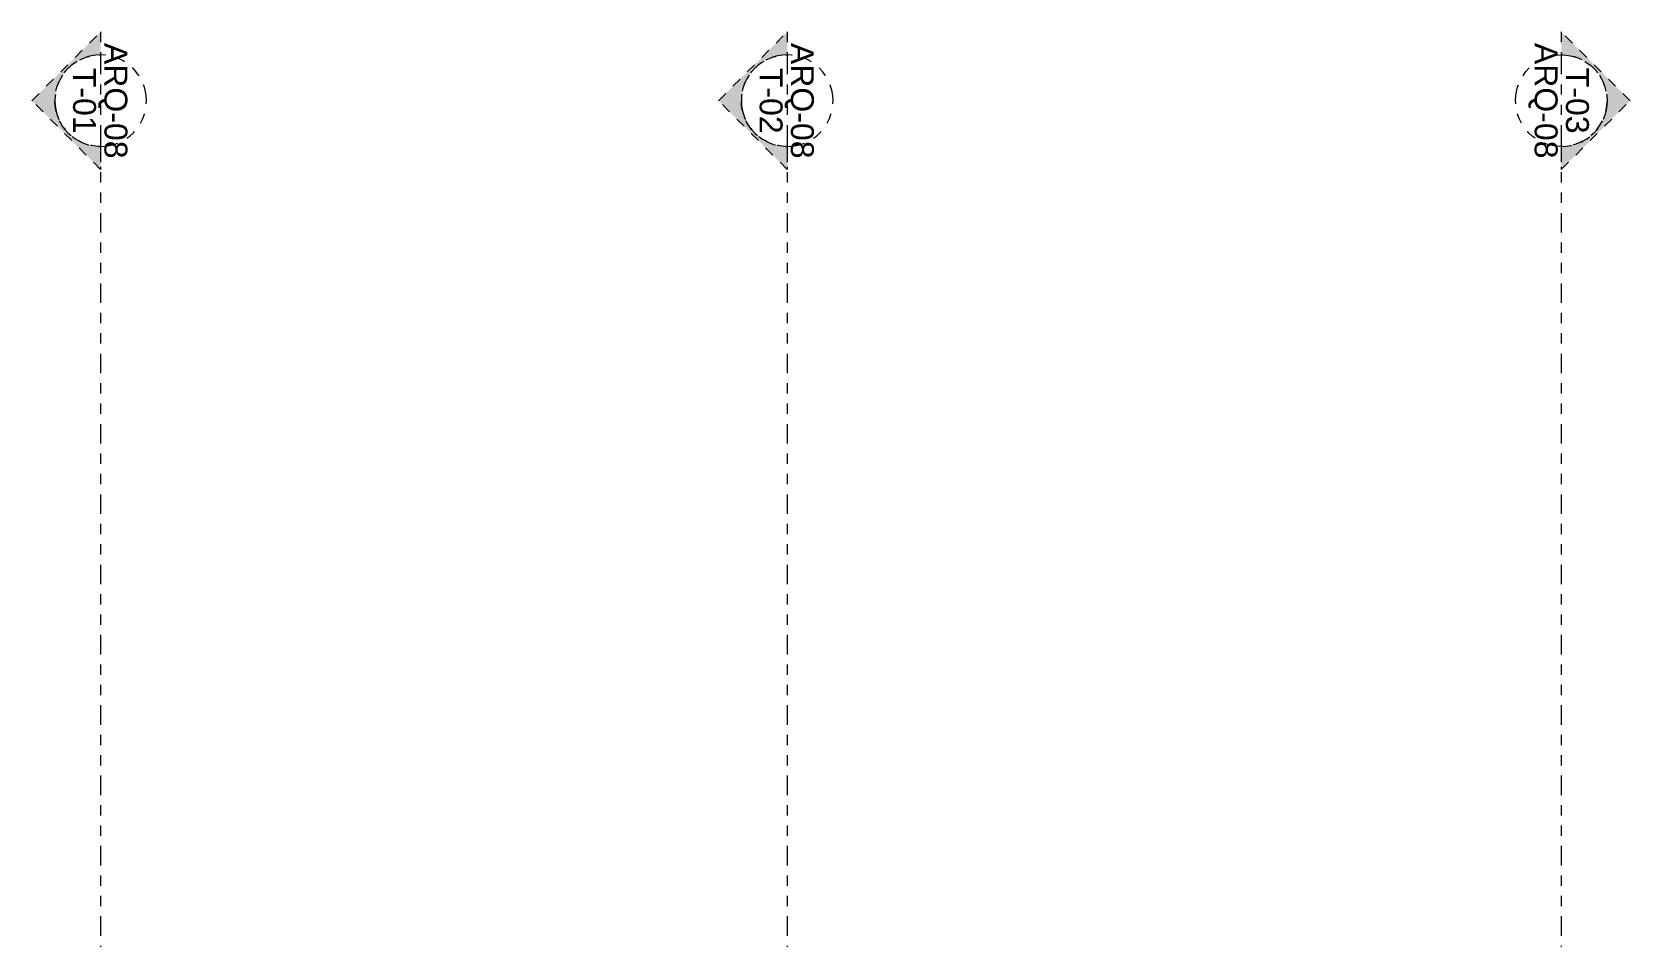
# Model space of a CAD drawing. Header units: metres. Extents: x -8.2 to 55.7, y -13.8 to 30.8.
# Drawn here: x 6.64 to 22.34, y 21.93 to 30.82 of the extents above; entities that cross this region are included whole.
import ezdxf
from ezdxf.enums import TextEntityAlignment as Align

# ---------------------------------------------------------------- set-up
doc = ezdxf.new("R2010")
doc.units = ezdxf.units.M
doc.header["$LTSCALE"] = 0.001
doc.linetypes.add('DIVIDEX2', pattern=[63.5, 25.4, -12.7, 0, -12.7, 0, -12.7])
doc.layers.get('0').update_dxf_attribs({"lineweight": 13, "true_color": 0x000000})
doc.layers.add('JACH-Anotaciones-Lineas-CORTE', color=7, linetype='DIVIDEX2', lineweight=18, true_color=0x000000)
doc.layers.add('JACH-Anotaciones-Lineas-CORTE @ 0.075', color=7, linetype='DIVIDEX2', lineweight=18, true_color=0x000000)
doc.styles.add('01c-Arial-JACH(3mm)', font='arial.ttf', dxfattribs={"height": 3})

# ---------------------------------------------------------------- blocks, each defined once
blk = doc.blocks.new('*U89')
at = {"lineweight": 0, "ltscale": 100}
h = blk.add_hatch(color=256, dxfattribs=at)
h.dxf.hatch_style = 1
h.paths.add_polyline_path([(-815.98, 9), (-824.98, 0), (-821.98, 0, -1), (-809.98, 0), (-806.98, 0)])
at = {"lineweight": 0}
blk.add_lwpolyline([(-815.98, 9), (-824.98, 0), (-821.98, 0, -1), (-809.98, 0), (-806.98, 0), (-815.98, 9)], format="xyb", close=True, dxfattribs=at)
at = {"lineweight": 0, "ltscale": 100}
blk.add_lwpolyline([(-821.98, 0), (-809.98, 0)], dxfattribs=at)
at = {"linetype": 'DIVIDEX2', "lineweight": 0, "ltscale": 100}
blk.add_lwpolyline([(-810.48, 0), (-344.58, 0)], dxfattribs=at)
at = {"lineweight": 0, "ltscale": 100}
blk.add_circle((-815.98, 0), 6, dxfattribs=at)
at = {"lineweight": 0, "ltscale": 100, "style": '01c-Arial-JACH(3mm)'}
for tag, p in [('JACH-SECCIONMURO', (-815.98, 2.11)), ('NO.DEPLANO', (-815.98, -1.99))]:
    blk.add_attdef(tag, text='', height=3, dxfattribs=at).set_placement(p, align=Align.MIDDLE_CENTER)
blk = doc.blocks.new('*U138')
at = {"layer": 'JACH-Anotaciones-Lineas-CORTE @ 0.075', "xscale": 0.075, "yscale": 0.075, "zscale": 0.075, "rotation": 270}
blk.add_blockref('*U89', (21.661, -31.058), dxfattribs=at).add_auto_attribs({'NO.DEPLANO': 'ARQ-08', 'JACH-SECCIONMURO': 'T-03'})
blk = doc.blocks.new('*U94')
at = {"lineweight": 0, "ltscale": 100}
h = blk.add_hatch(color=256, dxfattribs=at)
h.dxf.hatch_style = 1
h.paths.add_polyline_path([(-815.98, 9), (-824.98, 0), (-821.98, 0, -1), (-809.98, 0), (-806.98, 0)])
at = {"lineweight": 0}
blk.add_lwpolyline([(-815.98, 9), (-824.98, 0), (-821.98, 0, -1), (-809.98, 0), (-806.98, 0), (-815.98, 9)], format="xyb", close=True, dxfattribs=at)
at = {"lineweight": 0, "ltscale": 100}
blk.add_lwpolyline([(-821.98, 0), (-809.98, 0)], dxfattribs=at)
at = {"linetype": 'DIVIDEX2', "lineweight": 0, "ltscale": 100}
blk.add_lwpolyline([(-810.48, 0), (-344.58, 0)], dxfattribs=at)
at = {"lineweight": 0, "ltscale": 100}
blk.add_circle((-815.98, 0), 6, dxfattribs=at)
at = {"lineweight": 0, "ltscale": 100, "style": '01c-Arial-JACH(3mm)'}
for tag, p in [('JACH-SECCIONMURO', (-815.98, 2.11)), ('NO.DEPLANO', (-815.98, -1.99))]:
    blk.add_attdef(tag, text='', height=3, dxfattribs=at).set_placement(p, align=Align.MIDDLE_CENTER)
blk = doc.blocks.new('*U140')
at = {"layer": 'JACH-Anotaciones-Lineas-CORTE @ 0.075'}
ref = blk.add_blockref('*U94', (7.311, -31.058), dxfattribs=dict(at, xscale=-0.075, yscale=0.075, zscale=0.075, rotation=90))
ref.add_attrib('NO.DEPLANO', 'ARQ-08', dxfattribs={"layer": '0', "lineweight": 0, "ltscale": 100, "height": 0.225, "rotation": 270, "style": '01c-Arial-JACH(3mm)'}).set_placement((7.461, 30.14), align=Align.MIDDLE_CENTER)
ref.add_attrib('JACH-SECCIONMURO', 'T-01', dxfattribs={"layer": '0', "lineweight": 0, "ltscale": 100, "height": 0.225, "rotation": 270, "style": '01c-Arial-JACH(3mm)'}).set_placement((7.153, 30.14), align=Align.MIDDLE_CENTER)
blk = doc.blocks.new('*U91')
at = {"lineweight": 0, "ltscale": 100}
h = blk.add_hatch(color=256, dxfattribs=at)
h.dxf.hatch_style = 1
h.paths.add_polyline_path([(-815.98, 9), (-824.98, 0), (-821.98, 0, -1), (-809.98, 0), (-806.98, 0)])
at = {"lineweight": 0}
blk.add_lwpolyline([(-815.98, 9), (-824.98, 0), (-821.98, 0, -1), (-809.98, 0), (-806.98, 0), (-815.98, 9)], format="xyb", close=True, dxfattribs=at)
at = {"lineweight": 0, "ltscale": 100}
blk.add_lwpolyline([(-821.98, 0), (-809.98, 0)], dxfattribs=at)
at = {"linetype": 'DIVIDEX2', "lineweight": 0, "ltscale": 100}
blk.add_lwpolyline([(-810.48, 0), (-344.58, 0)], dxfattribs=at)
at = {"lineweight": 0, "ltscale": 100}
blk.add_circle((-815.98, 0), 6, dxfattribs=at)
at = {"lineweight": 0, "ltscale": 100, "style": '01c-Arial-JACH(3mm)'}
for tag, p in [('JACH-SECCIONMURO', (-815.98, 2.11)), ('NO.DEPLANO', (-815.98, -1.99))]:
    blk.add_attdef(tag, text='', height=3, dxfattribs=at).set_placement(p, align=Align.MIDDLE_CENTER)
blk = doc.blocks.new('*U144')
at = {"layer": 'JACH-Anotaciones-Lineas-CORTE @ 0.075'}
ref = blk.add_blockref('*U91', (14.056, -31.058), dxfattribs=dict(at, xscale=-0.075, yscale=0.075, zscale=0.075, rotation=90))
ref.add_attrib('NO.DEPLANO', 'ARQ-08', dxfattribs={"layer": '0', "lineweight": 0, "ltscale": 100, "height": 0.225, "rotation": 270, "style": '01c-Arial-JACH(3mm)'}).set_placement((14.205, 30.14), align=Align.MIDDLE_CENTER)
ref.add_attrib('JACH-SECCIONMURO', 'T-02', dxfattribs={"layer": '0', "lineweight": 0, "ltscale": 100, "height": 0.225, "rotation": 270, "style": '01c-Arial-JACH(3mm)'}).set_placement((13.898, 30.14), align=Align.MIDDLE_CENTER)

msp = doc.modelspace()

# ---------------------------------------------------------------- block references
at = {"layer": 'JACH-Anotaciones-Lineas-CORTE'}
for name in ['*U140', '*U144', '*U138']:
    msp.add_blockref(name, (0, 0), dxfattribs=at)

doc.saveas('drawing.dxf')
